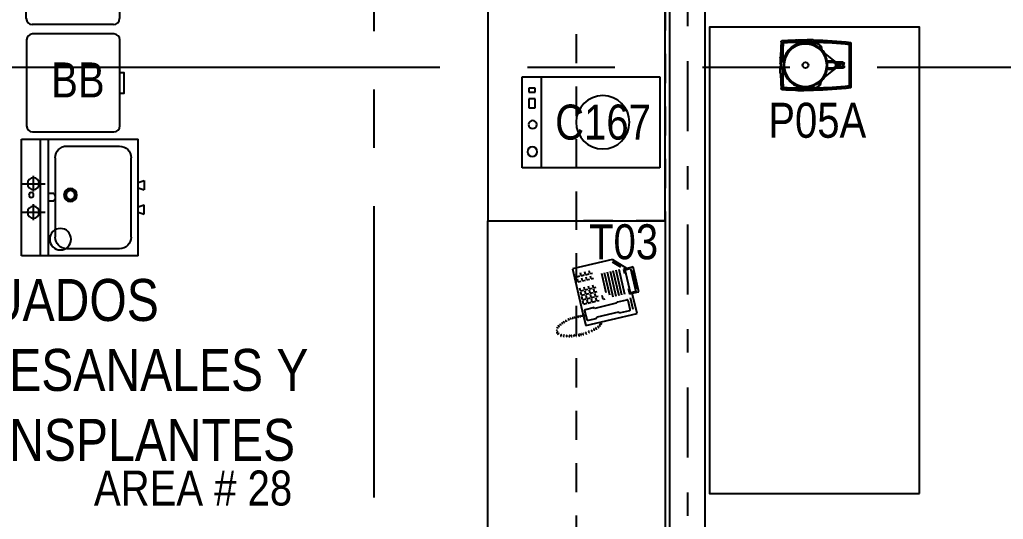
# Model space of a CAD drawing. Extents: x -28 to 149, y -33 to 76.
# Drawn here: x 18.482 to 22.7, y 21.569 to 23.712 of the extents above; entities that cross this region are included whole.
import ezdxf

# ---------------------------------------------------------------- set-up
doc = ezdxf.new("R2010")
doc.units = 0
for name, pattern in [('CENTER', [2, 1.25, -0.25, 0.25, -0.25]), ('DASHDOT', [1, 0.5, -0.25, 0, -0.25]), ('DASHDOT2', [12.7, 6.35, -3.175, 0, -3.175]), ('HIDDEN2', [0.1875, 0.125, -0.0625]), ('PHANTOM2', [1.25, 0.625, -0.125, 0.125, -0.125, 0.125, -0.125])]:
    doc.linetypes.add(name, pattern=pattern)
for name, color, linetype in [('arq-ejes', 1, 'DASHDOT2'), ('arq-ejes-principales', 1, 'CENTER'), ('arq-equipamiento', 1, 'Continuous'), ('arq-hatch', 252, 'Continuous'), ('arq-indicacion de corte', 5, 'PHANTOM2'), ('arq-mobiliario', 1, 'Continuous'), ('arq-paredes-liv', 3, 'Continuous'), ('arq-san', 1, 'Continuous'), ('arq-telecomunicaciones', 250, 'Continuous'), ('arq-text-area', 3, 'Continuous'), ('arq-text-codigo', 1, 'Continuous'), ('arq-text-equipamiento', 2, 'Continuous'), ('arq-text-telecomunicaciones', 2, 'Continuous')]:
    doc.layers.add(name, color=color, linetype=linetype)
doc.styles.add('dape 2', font='ARIALN.TTF', dxfattribs={"height": 2.5})

# ---------------------------------------------------------------- blocks, each defined once
blk = doc.blocks.new('P05A')
for p, q in [((-0.0331, 0.108), (-0.007, 0.108)), ((0.0331, 0.108), (0.007, 0.108)), ((0.039, 0.0971), (0.0274, 0.094)), ((0.0335, 0.0851), (0.0405, 0.0973)), ((0.0368, 0.0838), (0.0439, 0.0961)), ((0.1885, 0.0874), (0.1887, 0.0894)), ((0.1885, -0.0874), (0.1885, 0.0874)), ((0.1905, 0.0874), (0.1885, 0.0874)), ((0.1905, -0.0874), (0.1905, 0.0874)), ((0.1954, 0.0953), (0.1954, -0.0953)), ((0.0581, 0.0706), (0.0653, 0.0831)), ((0.0608, 0.0683), (0.0679, 0.0806)), ((0.0676, 0.081), (0.0679, 0.0805)), ((0.0724, 0.0649), (0.0685, 0.0793)), ((0.1287, 0.0146), (0.084, 0.0495)), ((-0.108, 0.0331), (-0.108, 0.007)), ((-0.1056, 0.0379), (-0.1056, 0.0381)), ((-0.1056, 0.0371), (-0.1056, 0.0371)), ((-0.1056, 0.0371), (-0.1056, 0.0351)), ((-0.1056, 0.0371), (-0.1056, 0.0351)), ((-0.0902, 0.015), (-0.1046, 0.015)), ((-0.0896, 0.0185), (-0.1038, 0.0185)), ((-0.0997, 0.0401), (-0.1036, 0.0401)), ((-0.0932, 0.0294), (-0.1029, 0.0197)), ((0.1221, 0.0175), (0.0933, 0.0175)), ((0.1611, 0.0125), (0.1309, 0.0125)), ((0.1385, -0.0125), (0.1385, 0.0125)), ((0.148, 0.0075), (0.148, -0.0079)), ((0.148, -0.0078), (0.148, 0.0073)), ((0.1526, 0.011), (0.1518, 0.011)), ((0.1561, 0.008), (0.1561, 0.0075)), ((0.1657, 0.003), (0.1565, 0.003)), ((-0.108, -0.0331), (-0.108, -0.007)), ((-0.1056, -0.0351), (-0.1056, -0.0371)), ((-0.1056, -0.0351), (-0.1056, -0.0371)), ((-0.1056, -0.0371), (-0.1056, -0.0371)), ((-0.1056, -0.0382), (-0.1056, -0.038)), ((-0.0909, -0.01), (-0.1052, -0.01)), ((-0.0905, -0.0135), (-0.1045, -0.0135)), ((-0.1036, -0.0148), (-0.0951, -0.0233)), ((-0.1036, -0.0401), (-0.0998, -0.0401)), ((0.084, -0.0495), (0.1287, -0.0146)), ((0.0933, -0.0175), (0.1221, -0.0175)), ((0.1611, -0.0125), (0.1309, -0.0125)), ((0.1565, -0.003), (0.1657, -0.003)), ((0.0541, -0.0737), (0.0613, -0.0861)), ((0.0641, -0.084), (0.057, -0.0716)), ((0.0641, -0.084), (0.0681, -0.0694)), ((-0.1042, -0.1005), (-0.0974, -0.0936)), ((-0.1005, -0.1042), (-0.0936, -0.0974)), ((-0.0331, -0.108), (-0.007, -0.108)), ((0.0331, -0.108), (0.007, -0.108)), ((0.0211, -0.0954), (0.0344, -0.099)), ((0.0358, -0.0991), (0.0287, -0.0869)), ((0.0393, -0.0981), (0.0321, -0.0857)), ((0.1885, -0.0874), (0.1905, -0.0874)), ((0.1887, -0.0894), (0.1885, -0.0874))]:
    blk.add_line(p, q)
for points in [[(-0.1042, 0.1005), (-0.104, 0.1016), (-0.1035, 0.1026), (-0.1026, 0.1035), (-0.1016, 0.104), (-0.1005, 0.1042)], [(-0.0974, 0.0936), (-0.0971, 0.0947), (-0.0966, 0.0958), (-0.0958, 0.0966), (-0.0947, 0.0971), (-0.0936, 0.0974)], [(-0.0954, 0.0935), (-0.0953, 0.0941), (-0.095, 0.0946), (-0.0946, 0.095), (-0.0941, 0.0953), (-0.0935, 0.0954)], [(-0.0348, 0.1069), (-0.0345, 0.1074), (-0.034, 0.1077), (-0.0336, 0.1079), (-0.0331, 0.108)], [(-0.007, 0.108), (-0.0065, 0.1079), (-0.006, 0.1077), (-0.0056, 0.1074), (-0.0055, 0.1072)], [(0.0054, 0.1072), (0.006, 0.1077), (0.0065, 0.1079), (0.007, 0.108)], [(0.0331, 0.108), (0.0336, 0.1079), (0.034, 0.1077), (0.0345, 0.1074), (0.0348, 0.1069), (0.0348, 0.1069)], [(0.1887, 0.0894), (0.1888, 0.0893), (0.189, 0.0891), (0.1893, 0.0888), (0.1896, 0.0884), (0.1899, 0.088), (0.1902, 0.0877), (0.1904, 0.0875), (0.1905, 0.0874)], [(0.1887, 0.0894), (0.1891, 0.0894), (0.1894, 0.0894), (0.1896, 0.0893), (0.1898, 0.0893), (0.1899, 0.0894)], [(0.1947, 0.096), (0.1931, 0.0938), (0.1915, 0.0916), (0.1899, 0.0894)], [(0.1899, 0.0894), (0.19, 0.0893), (0.1901, 0.0893), (0.1903, 0.0892), (0.1904, 0.0891), (0.1904, 0.089), (0.1905, 0.0889), (0.1905, 0.0887), (0.1905, 0.0886)], [(0.1954, 0.0953), (0.1938, 0.0931), (0.1922, 0.0908), (0.1905, 0.0886)], [(0.1905, 0.0874), (0.1905, 0.0878), (0.1905, 0.0881), (0.1905, 0.0883), (0.1905, 0.0885), (0.1905, 0.0886)], [(0.1954, 0.0953), (0.1953, 0.0956), (0.1952, 0.0958), (0.195, 0.096), (0.1947, 0.096)], [(0.0668, 0.0818), (0.0672, 0.0814), (0.0676, 0.081)], [(-0.108, 0.0331), (-0.1079, 0.0336), (-0.1077, 0.034), (-0.1074, 0.0345), (-0.1069, 0.0348), (-0.1064, 0.035), (-0.1058, 0.0351)], [(-0.1058, 0.005), (-0.1064, 0.0051), (-0.1069, 0.0053), (-0.1074, 0.0056), (-0.1077, 0.006), (-0.1079, 0.0065), (-0.108, 0.007)], [(-0.1056, 0.0381), (-0.1055, 0.0386), (-0.1053, 0.0391), (-0.105, 0.0395), (-0.1046, 0.0398), (-0.1041, 0.04), (-0.1036, 0.0401)], [(-0.1056, 0.0381), (-0.1056, 0.0382), (-0.1055, 0.0384), (-0.1055, 0.0385), (-0.1055, 0.0387), (-0.1054, 0.0388), (-0.1053, 0.039), (-0.1051, 0.0393), (-0.105, 0.0395), (-0.1047, 0.0397), (-0.1044, 0.0399), (-0.104, 0.04), (-0.1036, 0.0401)], [(-0.1056, 0.0381), (-0.1056, 0.038), (-0.1056, 0.038), (-0.1056, 0.0379), (-0.1056, 0.0377), (-0.1056, 0.0375), (-0.1056, 0.0373), (-0.1056, 0.0371)], [(-0.1056, 0.0371), (-0.1056, 0.0374), (-0.1056, 0.0377), (-0.1056, 0.0379)], [(0.0941, 0.013), (0.0999, 0.013), (0.1051, 0.0129), (0.1098, 0.0128), (0.1139, 0.0126), (0.1177, 0.0123), (0.1213, 0.012)], [(0.1213, 0.012), (0.1216, 0.012), (0.1219, 0.0119), (0.1222, 0.0119), (0.1225, 0.0118), (0.1228, 0.0117), (0.1231, 0.0115), (0.1234, 0.0114), (0.1236, 0.0113), (0.1239, 0.0111), (0.1242, 0.0109), (0.1244, 0.0108), (0.1246, 0.0106), (0.1248, 0.0104)], [(0.1248, 0.0104), (0.1252, 0.01), (0.1256, 0.0095), (0.1259, 0.0091), (0.1262, 0.0087), (0.1265, 0.0082), (0.1268, 0.0077), (0.1271, 0.0072), (0.1273, 0.0068), (0.1275, 0.0063), (0.1277, 0.0058), (0.1279, 0.0053)], [(0.1279, 0.0053), (0.128, 0.0048), (0.1281, 0.0043), (0.1282, 0.0038), (0.1283, 0.0033), (0.1284, 0.0028), (0.1285, 0.0023), (0.1285, 0.0019), (0.1285, 0.0014), (0.1286, 0.0009), (0.1286, 0.0005), (0.1286, 0), (0.1286, -0.0005), (0.1286, -0.0009), (0.1285, -0.0014), (0.1285, -0.0019), (0.1285, -0.0023), (0.1284, -0.0028), (0.1283, -0.0033), (0.1282, -0.0038), (0.1281, -0.0043), (0.128, -0.0048), (0.1279, -0.0053)], [(0.148, 0.0072), (0.148, 0.0079), (0.1482, 0.0086), (0.1485, 0.0093), (0.149, 0.0098), (0.1494, 0.0102)], [(0.1494, 0.0102), (0.1502, 0.0107), (0.1509, 0.0109), (0.1518, 0.011)], [(0.1526, 0.011), (0.1534, 0.0109), (0.1542, 0.0106), (0.1549, 0.0101), (0.1555, 0.0095), (0.1559, 0.0088), (0.1561, 0.008)], [(0.1565, 0.003), (0.1564, 0.0032), (0.1564, 0.0036), (0.1563, 0.0043), (0.1562, 0.0053), (0.1562, 0.0064), (0.1561, 0.0075)], [(0.1611, 0.0125), (0.1622, 0.0124), (0.1632, 0.0121), (0.1641, 0.0115), (0.1648, 0.0108), (0.1654, 0.01), (0.1658, 0.009), (0.166, 0.008)], [(0.1657, 0.003), (0.1658, 0.0032), (0.1659, 0.0036), (0.1659, 0.0043), (0.166, 0.0052), (0.166, 0.0063), (0.1661, 0.0075)], [(-0.108, -0.007), (-0.1079, -0.0065), (-0.1077, -0.006), (-0.1074, -0.0056), (-0.1069, -0.0053), (-0.1064, -0.0051), (-0.1058, -0.005)], [(-0.1058, -0.0351), (-0.1064, -0.035), (-0.1069, -0.0348), (-0.1074, -0.0345), (-0.1077, -0.034), (-0.1079, -0.0336), (-0.108, -0.0331)], [(-0.1056, -0.038), (-0.1056, -0.0377), (-0.1056, -0.0374), (-0.1056, -0.0371)], [(-0.1036, -0.0401), (-0.1041, -0.04), (-0.1045, -0.0399), (-0.1048, -0.0396), (-0.1051, -0.0394), (-0.1053, -0.0391), (-0.1054, -0.0388), (-0.1055, -0.0386), (-0.1055, -0.0384), (-0.1056, -0.0382)], [(0.1213, -0.012), (0.1177, -0.0123), (0.1139, -0.0126), (0.1098, -0.0128), (0.1051, -0.0129), (0.0999, -0.013), (0.0941, -0.013)], [(0.1248, -0.0104), (0.1246, -0.0106), (0.1244, -0.0108), (0.1242, -0.0109), (0.1239, -0.0111), (0.1236, -0.0113), (0.1234, -0.0114), (0.1231, -0.0115), (0.1228, -0.0117), (0.1225, -0.0118), (0.1222, -0.0119), (0.1219, -0.0119), (0.1216, -0.012), (0.1213, -0.012)], [(0.1279, -0.0053), (0.1277, -0.0058), (0.1275, -0.0063), (0.1273, -0.0068), (0.1271, -0.0072), (0.1268, -0.0077), (0.1265, -0.0082), (0.1262, -0.0087), (0.1259, -0.0091), (0.1256, -0.0095), (0.1252, -0.01), (0.1248, -0.0104)], [(0.148, -0.0077), (0.148, -0.0083), (0.1482, -0.009), (0.1485, -0.0096), (0.149, -0.0101), (0.1494, -0.0105)], [(0.1513, -0.011), (0.1506, -0.011), (0.15, -0.0108), (0.1494, -0.0105)], [(0.1561, -0.008), (0.1559, -0.0088), (0.1555, -0.0095), (0.1549, -0.0101), (0.1542, -0.0106), (0.1534, -0.0109), (0.1526, -0.011)], [(0.1565, -0.003), (0.1564, -0.0032), (0.1564, -0.0036), (0.1563, -0.0043), (0.1562, -0.0053), (0.1562, -0.0064), (0.1561, -0.0075)], [(0.166, -0.008), (0.1658, -0.009), (0.1654, -0.01), (0.1648, -0.0108), (0.1641, -0.0115), (0.1632, -0.0121), (0.1622, -0.0124), (0.1611, -0.0125)], [(0.1657, -0.003), (0.1658, -0.0032), (0.1659, -0.0036), (0.1659, -0.0043), (0.166, -0.0052), (0.166, -0.0063), (0.1661, -0.0075)], [(-0.1005, -0.1042), (-0.1016, -0.104), (-0.1026, -0.1035), (-0.1035, -0.1026), (-0.104, -0.1016), (-0.1042, -0.1005)], [(-0.0936, -0.0974), (-0.0947, -0.0971), (-0.0958, -0.0966), (-0.0966, -0.0958), (-0.0971, -0.0947), (-0.0974, -0.0936)], [(-0.0935, -0.0954), (-0.0941, -0.0953), (-0.0946, -0.095), (-0.095, -0.0946), (-0.0953, -0.0941), (-0.0954, -0.0935)], [(-0.0331, -0.108), (-0.0336, -0.1079), (-0.034, -0.1077), (-0.0345, -0.1074), (-0.0348, -0.1069), (-0.0348, -0.1069)], [(-0.0055, -0.1072), (-0.0056, -0.1074), (-0.006, -0.1077), (-0.0065, -0.1079), (-0.007, -0.108)], [(0.007, -0.108), (0.0065, -0.1079), (0.006, -0.1077), (0.0056, -0.1074), (0.0055, -0.1072)], [(0.0348, -0.1069), (0.0348, -0.1069), (0.0345, -0.1074), (0.034, -0.1077), (0.0336, -0.1079), (0.0331, -0.108)], [(0.1905, -0.0874), (0.1904, -0.0875), (0.1902, -0.0877), (0.1899, -0.088), (0.1896, -0.0884), (0.1893, -0.0888), (0.189, -0.0891), (0.1888, -0.0893), (0.1887, -0.0894)], [(0.1887, -0.0894), (0.1891, -0.0894), (0.1894, -0.0894), (0.1896, -0.0893), (0.1898, -0.0893), (0.1899, -0.0894)], [(0.1905, -0.0886), (0.1905, -0.0887), (0.1905, -0.0889), (0.1904, -0.089), (0.1904, -0.0891), (0.1903, -0.0892), (0.1901, -0.0893), (0.19, -0.0893), (0.1899, -0.0894)], [(0.1899, -0.0894), (0.1915, -0.0916), (0.1931, -0.0938), (0.1947, -0.096)], [(0.1905, -0.0874), (0.1905, -0.0878), (0.1905, -0.0881), (0.1905, -0.0883), (0.1905, -0.0885), (0.1905, -0.0886)], [(0.1905, -0.0886), (0.1922, -0.0908), (0.1938, -0.0931), (0.1954, -0.0953)], [(0.1954, -0.0953), (0.1953, -0.0956), (0.1952, -0.0958), (0.195, -0.096), (0.1947, -0.096)]]:
    blk.add_lwpolyline(points)
blk.add_circle((0, 0), 0.0125)
for centre, radius, start, end in [((1.5961, 0), 1.7033, 176.618, 178.8267), ((0, -1.5961), 1.7033, 91.1725, 93.382), ((1.5961, 0), 1.6961, 176.8365, 179.2241), ((1.5961, 0), 1.6941, 176.8365, 179.1546), ((0, -1.5961), 1.6961, 83.6112, 93.1635), ((0, -1.5961), 1.6941, 88.6307, 93.1635), ((0, 0), 0.095, 68.1882, 168.7451), ((0, 0), 0.0972, 75.223, 161.1937), ((0, 0), 0.0912, 11.0265, 348.9735), ((0, -1.5961), 1.7033, 89.8179, 90.185), ((0.0261, 0.0988), 0.00501, 255.223, 285), ((0, -1.5961), 1.7033, 83.4358, 88.829), ((0, 0), 0.095, 50.8947, 66.056), ((0.0403, 0.0923), 0.00501, 66.3905, 105), ((0, -1.5961), 1.6941, 83.6112, 88.6286), ((0, 0), 0.1057, 50.7869, 66.3905), ((0, 0), 0.095, 10.6393, 48.7451), ((0.0637, 0.078), 0.00501, 15, 50.7869), ((-0.035, -0.0286), 0.1424, 33.3012, 41.0535), ((1.5961, 0), 1.7033, 179.8168, 180.1832), ((0, 0), 0.1057, 170.7869, 186.3905), ((-0.0994, 0.0161), 0.00501, 135, 170.7869), ((0, 0), 0.095, 170.8947, 186.056), ((-0.0967, 0.0329), 0.00501, 315, 341.1937), ((0, 0), 0.0912, 348.9735, 11.0265), ((0, 0), 0.095, 352.117, 7.883), ((0.1221, 0.007), 0.0105, 69.4278, 90), ((0.1172, 0), 0.0185, 304.5603, 55.4397), ((1.5961, 0), 1.7033, 181.1733, 183.382), ((-0.1001, -0.0112), 0.00501, 186.3905, 225), ((1.5961, 0), 1.6961, 180.6306, 183.1635), ((1.5961, 0), 1.6941, 180.7, 183.1635), ((-0.0986, -0.0268), 0.00501, 15.223, 45), ((0, 0), 0.095, 188.1882, 288.7451), ((0, 0), 0.0972, 195.223, 281.1937), ((0, 0), 0.095, 308.1882, 349.3607), ((0.1221, -0.007), 0.0105, 270, 290.5722), ((0, 0), 0.095, 290.8947, 306.056), ((0, 0), 0.1057, 290.7869, 307.3518), ((-0.0164, 0.0148), 0.1192, 315.0947, 327.3526), ((0, 1.5961), 1.7033, 266.618, 268.829), ((0, 1.5961), 1.6961, 266.8365, 276.3888), ((0, 1.5961), 1.6941, 266.8365, 270.9843), ((0, 1.5961), 1.7033, 269.815, 270.185), ((0.0198, -0.1003), 0.00501, 75, 101.1937), ((0.0357, -0.0941), 0.00501, 255, 290.7869), ((0, 1.5961), 1.7033, 271.171, 276.5642), ((0, 1.5961), 1.6941, 271.3876, 276.3888)]:
    blk.add_arc(centre, radius, start, end)
blk = doc.blocks.new('C167')
at = {"linetype": 'ByBlock'}
for p, q in [((0.39, 0.59), (0, 0.59)), ((0, 0.59), (0, 0)), ((0.049, 0.5618), (0.0665, 0.5618)), ((0.049, 0.5339), (0.049, 0.5618)), ((0.0665, 0.5618), (0.0665, 0.5339)), ((0.0944, 0.5618), (0.1328, 0.5618)), ((0.0944, 0.5351), (0.0944, 0.5618)), ((0.1328, 0.5618), (0.1328, 0.5351)), ((0.39, 0), (0.39, 0.59)), ((0, 0.5083), (0.39, 0.5083)), ((0.0665, 0.5339), (0.049, 0.5339)), ((0.1328, 0.5351), (0.0944, 0.5351)), ((0, 0), (0.39, 0))]:
    blk.add_line(p, q, dxfattribs=at)
for centre, radius in [((0.2049, 0.5455), 0.0174), ((0.3212, 0.5467), 0.0209), ((0.195, 0.2447), 0.1143)]:
    blk.add_circle(centre, radius, dxfattribs=at)
blk = doc.blocks.new('BR')
for p, q in [((-0.21, -0.3742), (-0.21, -0.0258)), ((-0.1842, 0), (0.1842, 0)), ((0.21, -0.0258), (0.21, -0.3742)), ((0.1842, -0.4), (-0.1842, -0.4)), ((-0.0452, -0.4), (-0.0452, -0.4171)), ((0.0452, -0.4), (-0.0452, -0.4)), ((-0.0452, -0.4171), (0.0452, -0.4171)), ((0.0452, -0.4171), (0.0452, -0.4))]:
    blk.add_line(p, q)
for centre, start, end in [((-0.1842, -0.0258), 90, 180), ((0.1842, -0.0258), 0, 90), ((-0.1842, -0.3742), 180, 270), ((0.1842, -0.3742), 270, 0)]:
    blk.add_arc(centre, 0.0258, start, end)
blk = doc.blocks.new('BB')
for points in [[(0.1842, 0), (-0.1842, 0)], [(-0.21, -0.0258), (-0.21, -0.3742)], [(0.21, -0.3742), (0.21, -0.0258)], [(-0.1842, -0.4), (0.1842, -0.4)]]:
    blk.add_lwpolyline(points)
blk.add_lwpolyline([(0.0452, -0.4), (0.0452, -0.4171), (-0.0452, -0.4171), (-0.0452, -0.4)], close=True)
for centre, start, end in [((0.1842, -0.0258), 0, 90), ((-0.1842, -0.0258), 90, 180), ((-0.1842, -0.3742), 180, 270), ((0.1842, -0.3742), 270, 0)]:
    blk.add_arc(centre, 0.0258, start, end)
blk = doc.blocks.new('LAV.')
for p, q in [((0.1656, 0.5), (0.1569, 0.5254)), ((0.1569, 0.5254), (0.1975, 0.5254)), ((0.1889, 0.5), (0.1975, 0.5254)), ((0.302, 0.5254), (0.2613, 0.5254)), ((0.27, 0.5), (0.2613, 0.5254)), ((0.2933, 0.5), (0.302, 0.5254)), ((-0.0206, 0.5), (0.4794, 0.5)), ((-0.0206, 0.5), (-0.0206, 0)), ((0.0594, 0.47), (0.3994, 0.47)), ((0.4794, 0), (0.4794, 0.5)), ((0.0094, 0.42), (0.0094, 0.1943)), ((0.4494, 0.1943), (0.4494, 0.42)), ((0.3994, 0.1443), (0.0594, 0.1443)), ((0.2128, 0.1381), (0.2128, 0.1143)), ((0.2461, 0.1381), (0.2461, 0.1143)), ((0.4794, 0.1143), (-0.0206, 0.1143)), ((0.0374, 0.1224), (0.0374, 0.1143)), ((0.0628, 0.1224), (0.0628, 0.1143)), ((0.1658, 0), (0.1658, 0.1016)), ((0.2883, 0), (0.2883, 0.1016)), ((-0.0206, 0.081), (0.4794, 0.081)), ((0.1318, 0.0508), (0.1998, 0.0508)), ((0.2544, 0.0508), (0.3223, 0.0508)), ((-0.0206, 0), (0.4794, 0))]:
    blk.add_line(p, q)
for centre, radius in [((0.0501, 0.1667), 0.046), ((0.2397, 0.2097), 0.028), ((0.1658, 0.0508), 0.0254), ((0.2397, 0.0416), 0.0102), ((0.2883, 0.0508), 0.0254)]:
    blk.add_circle(centre, radius)
at = {"color": 251}
for radius in [0.0254, 0.0188]:
    blk.add_circle((0.2397, 0.2097), radius, dxfattribs=at)
for centre, radius, start, end in [((0.0594, 0.42), 0.05, 90, 180), ((0.3994, 0.42), 0.05, 0, 90), ((0.0594, 0.1943), 0.05, 180, 270), ((0.3994, 0.1943), 0.05, 270, 0), ((0.2294, 0.1195), 0.025, 48.2195, 131.7805)]:
    blk.add_arc(centre, radius, start, end)
blk = doc.blocks.new('Telefono')
for p, q in [((0.0392, 0.2259), (-0.0002, 0.2259)), ((-0.0002, 0.2259), (0, 0)), ((0.2498, 0.226), (0.0454, 0.2259)), ((0.0916, 0.214), (0.1056, 0.214)), ((0.0916, 0.214), (0.0916, 0.2)), ((0.1108, 0.214), (0.1248, 0.214)), ((0.1108, 0.214), (0.1108, 0.2)), ((0.1301, 0.214), (0.1441, 0.214)), ((0.1301, 0.214), (0.1301, 0.2)), ((0.1493, 0.214), (0.1615, 0.214)), ((0.1493, 0.214), (0.1493, 0.2)), ((0.1895, 0.2154), (0.1895, 0.2014)), ((0.1895, 0.2154), (0.2017, 0.2154)), ((0.2124, 0.2158), (0.2246, 0.2158)), ((0.2124, 0.2158), (0.2124, 0.2018)), ((0.25, 0.0502), (0.2498, 0.226)), ((0.0234, 0.1698), (0.0186, 0.1771)), ((0.0235, 0.0758), (0.0234, 0.1698)), ((0.0626, 0.1707), (0.0674, 0.1779)), ((0.0627, 0.0767), (0.0626, 0.1707)), ((0.0916, 0.1947), (0.1056, 0.1947)), ((0.0916, 0.1947), (0.0916, 0.1807)), ((0.0916, 0.1755), (0.1056, 0.1755)), ((0.0916, 0.1755), (0.0916, 0.1615)), ((0.1108, 0.1947), (0.1248, 0.1948)), ((0.1108, 0.1947), (0.1108, 0.1807)), ((0.1108, 0.1755), (0.1248, 0.1755)), ((0.1108, 0.1755), (0.1109, 0.1615)), ((0.1301, 0.1948), (0.1441, 0.1948)), ((0.1301, 0.1948), (0.1301, 0.1808)), ((0.1301, 0.1755), (0.1441, 0.1755)), ((0.1301, 0.1755), (0.1301, 0.1615)), ((0.1493, 0.1948), (0.1615, 0.1948)), ((0.1493, 0.1948), (0.1493, 0.1808)), ((0.1493, 0.1755), (0.1616, 0.1755)), ((0.1493, 0.1755), (0.1494, 0.1615)), ((0.1895, 0.1962), (0.1896, 0.1822)), ((0.1895, 0.1962), (0.2018, 0.1962)), ((0.1896, 0.1769), (0.1896, 0.1629)), ((0.1896, 0.1769), (0.2018, 0.1769)), ((0.2124, 0.1965), (0.2246, 0.1966)), ((0.2124, 0.1965), (0.2124, 0.1825)), ((0.2124, 0.1773), (0.2247, 0.1773)), ((0.2124, 0.1773), (0.2125, 0.1633)), ((0.0916, 0.1562), (0.1056, 0.1562)), ((0.0916, 0.1562), (0.0916, 0.1452)), ((0.0916, 0.1281), (0.1094, 0.1282)), ((0.0916, 0.1205), (0.0916, 0.1281)), ((0.1109, 0.1562), (0.1249, 0.1563)), ((0.1109, 0.1562), (0.1109, 0.1452)), ((0.1301, 0.1563), (0.1441, 0.1563)), ((0.1301, 0.1563), (0.1301, 0.1453)), ((0.1494, 0.1563), (0.1616, 0.1563)), ((0.1494, 0.1563), (0.1494, 0.1453)), ((0.1896, 0.1577), (0.1896, 0.1467)), ((0.1896, 0.1577), (0.2018, 0.1577)), ((0.2125, 0.158), (0.2247, 0.1581)), ((0.2125, 0.158), (0.2125, 0.1471)), ((0.1037, 0.0958), (0.2011, 0.0959)), ((0.1164, 0.1085), (0.2011, 0.1086)), ((0.0235, 0.0758), (0.0187, 0.0686)), ((0.0187, 0.0292), (0.0187, 0.0686)), ((0.0627, 0.0767), (0.0675, 0.0694)), ((0.0675, 0.0694), (0.0673, 0.0292)), ((0.0916, 0.0831), (0.2011, 0.0832)), ((0.0916, 0.0704), (0.2011, 0.0705)), ((0.0916, 0.0577), (0.2011, 0.0578)), ((0.0916, 0.045), (0.2011, 0.0451)), ((0.25, 0.0502), (0.1999, 0.0001)), ((0.2402, 0.0531), (0.2105, 0.0235)), ((0, 0), (0.0891, 0.0001)), ((0.02, 0.0127), (0.0716, 0.0127)), ((0.0234, 0.0246), (0.0626, 0.0245)), ((0.0891, 0.0128), (0.0892, -0.0203)), ((0.1124, 0.0128), (0.0891, 0.0128)), ((0.0916, 0.0323), (0.2011, 0.0324)), ((0.0932, -0.0163), (0.0932, 0.0076)), ((0.0932, 0.0076), (0.1937, 0.0076)), ((0.1984, 0.0128), (0.1791, 0.0128)), ((0.1937, 0.0076), (0.1937, -0.0162)), ((0.1984, -0.0202), (0.1984, 0.0128)), ((0.1984, 0.0001), (0.1999, 0.0001)), ((0.0892, -0.0203), (0.0892, -0.0293)), ((0.0892, -0.0293), (0.1984, -0.0292)), ((0.1937, -0.0162), (0.0932, -0.0163)), ((0.186, -0.0202), (0.1034, -0.0202)), ((0.1984, -0.0292), (0.1984, -0.0202))]:
    blk.add_line(p, q)
blk.add_lwpolyline([(0.0186, 0.1771), (0.0186, 0.2102, -0.414214), (0.0232, 0.2149), (0.0627, 0.2157, -0.414214), (0.0674, 0.2111), (0.0674, 0.1779)], format="xyb")
for centre, radius, start, end in [((-0.0186, 0.3372), 0.00305, 310.9126, 149.9851), ((-0.0107, 0.3475), 0.00311, 308.7742, 113.7777), ((-0.0034, 0.3511), 0.0031, 286.0205, 116.5904), ((0.005, 0.3517), 0.00312, 274.7045, 63.9336), ((0.0147, 0.3482), 0.00321, 255.4682, 46.1885), ((0.0218, 0.3412), 0.00324, 222.3269, 27.4665), ((-0.0302, 0.2936), 0.00313, 355.3856, 175.905), ((-0.0289, 0.3021), 0.00312, 333.7218, 147.9969), ((-0.026, 0.3137), 0.00309, 339.8383, 167.1506), ((-0.0221, 0.3256), 0.00311, 315.2417, 170.3617), ((0.0254, 0.3333), 0.00333, 251.2259, 23.7976), ((0.0304, 0.3238), 0.0031, 226.1971, 28.9852), ((0.0336, 0.315), 0.00307, 213.7896, 28.7863), ((0.0365, 0.3054), 0.00312, 224.0211, 26.2924), ((-0.0333, 0.2613), 0.0033, 345.8277, 194.2538), ((-0.0333, 0.2522), 0.00329, 341.4985, 174.4111), ((-0.033, 0.2733), 0.00339, 326.7238, 148.1541), ((-0.0325, 0.2825), 0.00377, 336.8259, 130.9782), ((0.0401, 0.2934), 0.00302, 200.4097, 23.2488), ((0.0412, 0.2851), 0.00347, 234.0918, 7.2566), ((0.0428, 0.2758), 0.00309, 212.5379, 355.5977), ((0.0437, 0.2686), 0.0035, 216.3932, 338.867), ((0.0445, 0.2604), 0.0036, 208.9177, 319.3592), ((-0.0334, 0.2433), 0.00284, 357.4609, 201.5326), ((-0.0318, 0.2306), 0.00323, 4.3264, 192.0043), ((-0.0298, 0.2168), 0.00318, 2.8833, 184.8231), ((0.0411, 0.2181), 0.0029, 171.7628, 339.3969), ((0.0424, 0.2262), 0.00327, 185.5378, 331.292), ((0.0434, 0.234), 0.0032, 200.3652, 336.2477), ((0.044, 0.2424), 0.00308, 173.4388, 339.407), ((0.0448, 0.2526), 0.00388, 205.6042, 316.1633), ((-0.0275, 0.2044), 0.00295, 14.6001, 194.5313), ((-0.0245, 0.1933), 0.00311, 15.3174, 209.0716), ((-0.0212, 0.1831), 0.00337, 24.0992, 212.3081), ((-0.0181, 0.1736), 0.00299, 31.0454, 213.0105), ((-0.0128, 0.1651), 0.00329, 24.4237, 197.1774), ((-0.0061, 0.1609), 0.00326, 43.2296, 267.2751), ((0.0234, 0.0292), 0.00464, 180.0407, 270.0407), ((0.0626, 0.0292), 0.00464, 270.0407, 0.0407)]:
    blk.add_arc(centre, radius, start, end)

msp = doc.modelspace()

# ---------------------------------------------------------------- hatches: boundary and pattern name
at = {"layer": 'arq-hatch'}
h = msp.add_hatch(dxfattribs=at)
h.set_pattern_fill('LINE', color=8, scale=0.02, angle=45, style=0)
h.set_pattern_definition([(45, (56.22398, 4.97406), (-0.04490128, 0.04490128), [])])
h.paths.add_polyline_path([(56.306, 6.62), (56.176, 6.67), (56.176, 4.4481), (56.306, 4.4966)])
h.paths.add_polyline_path([(56.3053, 4.0878), (56.176, 4.1375), (56.176, 3.9938), (56.0849, 3.9938), (56.1349, 3.8639), (56.3049, 3.8639)])
h.paths.add_polyline_path([(55.7735, 3.9938), (53.9322, 3.9938), (53.9322, 3.8638), (54.1448, 3.8638), (55.1734, 3.8638), (55.7249, 3.8638)])
h.paths.add_polyline_path([(53.9322, 3.9938), (53.8322, 3.9938), (53.8322, 3.8638), (53.9322, 3.8638)])
h.paths.add_polyline_path([(53.8322, 3.9938), (53.5432, 3.9938), (53.5932, 3.8638), (53.8322, 3.8638)])
h.paths.add_polyline_path([(-0.1776, 4.5303), (-0.3076, 4.4803), (-0.3076, 4.2812), (-0.1776, 4.2812)])
h.paths.add_polyline_path([(-0.1776, 4.2812), (-0.3076, 4.2812), (-0.3076, 4.1562), (-0.1776, 4.1562)])
h.paths.add_polyline_path([(0, 4.0803), (-0.1776, 4.0803), (-0.1776, 4.1562), (-0.3076, 4.1562), (-0.3076, 3.9503), (0, 3.9503)])
h.paths.add_polyline_path([(0.2724, 4.0803), (0, 4.0803), (0, 3.9503), (0.2224, 3.9503)])
h.paths.add_polyline_path([(10.3138, 5.6199), (8.2571, 5.6238), (8.2772, 5.57), (8.7716, 5.57), (9.8002, 5.57), (10.2946, 5.57)])
h.paths.add_polyline_path([(10.3446, 5.7), (8.2287, 5.7), (8.2571, 5.6238), (10.3138, 5.6199)])
h.paths.add_polyline_path([(12.7719, 5.7), (10.656, 5.7), (10.6862, 5.6192), (12.7393, 5.6153)])
h.paths.add_polyline_path([(12.7393, 5.6153), (10.6862, 5.6192), (10.7046, 5.57), (11.199, 5.57), (12.2275, 5.57), (12.2275, 5.5701), (12.7219, 5.5701)])
h.paths.add_polyline_path([(13.1, 5.7), (13.0833, 5.7), (13.1, 5.6552)])
h.paths.add_polyline_path([(56.306, 8.6376), (56.1754, 8.6878), (56.1754, 8.1159), (56.1754, 8.0999), (56.1754, 8.05), (56.306, 8.05)])
h.paths.add_polyline_path([(56.306, 8.05), (56.1754, 8.05), (56.1754, 7.2312), (56, 7.2312), (56.175, 7.2256), (56, 7.22), (56.175, 7.22), (56.175, 6.981), (56.306, 7.03)])
h.paths.add_polyline_path([(49.6461, 35.08), (48.5573, 35.08), (48.5087, 34.95), (49.6461, 34.95)])
h.paths.add_polyline_path([(50.5797, 35.08), (49.6461, 35.08), (49.6461, 34.95), (50.6297, 34.95)])
h.paths.add_polyline_path([(51.0789, 35.08), (50.9883, 35.08), (50.9397, 34.95), (51.0789, 34.95)])
h.paths.add_polyline_path([(51.2289, 35.08), (51.0789, 35.08), (51.0789, 34.95), (51.2289, 34.95)])
h.paths.add_polyline_path([(53.0056, 35.08), (51.2289, 35.08), (51.2289, 34.95), (53.0556, 34.95)])
h.paths.add_polyline_path([(20.5106, 35.08), (20, 35.08), (20, 34.9502), (20.5106, 34.9502)])
h.paths.add_polyline_path([(20, 35.08), (19.482, 35.08), (19.482, 34.9502), (20, 34.9502)])
h.paths.add_polyline_path([(42.086, 35.08), (41.0575, 35.08), (41.0575, 34.95), (42.086, 34.95)])
h.paths.add_polyline_path([(41.0575, 35.08), (40.563, 35.08), (40.513, 34.95), (41.0575, 34.95)])
h.paths.add_polyline_path([(42.5804, 35.08), (42.086, 35.08), (42.086, 34.95), (42.629, 34.95)])
edge = h.paths.add_edge_path()
edge.add_line((34.5796, 35.08), (34.4, 35.08))
edge.add_arc((34.4, 34.98), 0.1, 90, 180)
edge.add_line((34.3, 34.98), (34.3, 34.95))
edge.add_line((34.3, 34.95), (34.6282, 34.95))
edge.add_line((34.6282, 34.95), (34.5796, 35.08))
h.paths.add_polyline_path([(37.0056, 35.08), (34.9882, 35.08), (34.9382, 34.95), (37.0541, 34.95)])
h.paths.add_polyline_path([(39.4373, 35.08), (37.4141, 35.08), (37.3641, 34.95), (39.4858, 34.95)])
h.paths.add_polyline_path([(18.573, 35.0802), (17.3999, 35.0802), (17.3999, 34.9502), (18.6216, 34.9502)])
h.paths.add_polyline_path([(19.482, 35.08), (18.9876, 35.08), (18.9391, 34.9502), (19.482, 34.9502)])
h.paths.add_polyline_path([(20.9731, 35.08), (20.5106, 35.08), (20.5106, 34.9502), (20.9731, 34.9502)])
h.paths.add_polyline_path([(8.5108, 34.95), (8.5594, 35.08), (10.5792, 35.08), (10.6292, 34.95)])
edge = h.paths.add_edge_path()
edge.add_line((10.9417, 34.95), (10.9903, 35.08))
edge.add_line((10.9903, 35.08), (13.0077, 35.08))
edge.add_line((13.0077, 35.08), (13.0327, 35.015))
edge.add_line((13.0327, 35.015), (13.0577, 34.95))
edge.add_line((13.0577, 34.95), (10.9417, 34.95))

# ---------------------------------------------------------------- linework, layer by layer
at = {"layer": 'arq-ejes', "linetype": 'DASHDOT', "ltscale": 0.6}
msp.add_line((21.345, 27.7342), (21.345, 20.3122), dxfattribs=at)
at = {"layer": 'arq-ejes-principales'}
msp.add_line((20, 36.9128), (20, -2.6791), dxfattribs=at)
at = {"layer": 'arq-indicacion de corte', "ltscale": 3}
msp.add_line((-7.8406, 23.5085), (63.8, 23.5085), dxfattribs=at)
at = {"layer": 'arq-mobiliario'}
for p, q in [((20.49, 20.4072), (20.49, 22.8502)), ((20.49, 22.8502), (21.25, 22.8502)), ((21.25, 22.8502), (21.25, 20.4072))]:
    msp.add_line(p, q, dxfattribs=at)
for points in [[(20.49, 24.6902), (20.49, 22.8502), (21.25, 22.8502), (21.25, 24.6902)], [(22.34, 21.68), (22.34, 23.68), (21.44, 23.68), (21.44, 21.68)]]:
    msp.add_lwpolyline(points, close=True, dxfattribs=at)
at = {"layer": 'arq-mobiliario', "linetype": 'HIDDEN2'}
for points in [[(20.87, 22.8502), (20.87, 24.6902), (21.25, 24.6902), (21.25, 22.8502)], [(20.87, 21.0102), (20.87, 22.8502), (21.25, 22.8502), (21.25, 21.0102)]]:
    msp.add_lwpolyline(points, close=True, dxfattribs=at)
at = {"layer": 'arq-paredes-liv'}
for p, q in [((21.42, 27.9938), (21.42, 20.2372)), ((21.27, 20.2372), (21.27, 27.7438))]:
    msp.add_line(p, q, dxfattribs=at)

# ---------------------------------------------------------------- block references
at = {"layer": 'arq-equipamiento', "rotation": 90}
for name, p in [('BR', (18.5103, 23.9011)), ('BB', (18.5117, 23.441))]:
    msp.add_blockref(name, p, dxfattribs=at)
at = {"layer": 'arq-equipamiento'}
msp.add_blockref('P05A', (21.8514, 23.5171), dxfattribs=at)
at = {"layer": 'arq-equipamiento', "xscale": -1, "rotation": 90}
msp.add_blockref('C167', (21.2271, 23.4673), dxfattribs=at)
at = {"layer": 'arq-san', "xscale": -1, "rotation": 270}
msp.add_blockref('LAV.', (18.49, 22.7206), dxfattribs=at)
at = {"layer": 'arq-telecomunicaciones', "rotation": 103.1579239301172}
msp.add_blockref('Telefono', (21.1293, 22.4521), dxfattribs=at)

# ---------------------------------------------------------------- texts
at = {"layer": 'arq-text-area', "insert": (18.0249, 22.6001), "char_height": 0.18, "width": 1.728747, "attachment_point": 1, "style": 'dape 2'}
msp.add_mtext('LICUADOS ARTESANALES Y TRANSPLANTES', dxfattribs=at)
at = {"layer": 'arq-text-codigo', "style": 'dape 2'}
msp.add_text('AREA # 28', height=0.15, dxfattribs=at).set_placement((18.8006, 21.6285))
at = {"layer": 'arq-text-equipamiento', "char_height": 0.15, "attachment_point": 1, "style": 'dape 2'}
for s, insert, width in [('BB', (18.617, 23.5287), 0.29482), ('{\\C256;C167}', (20.7782, 23.348), 1.30113), ('{\\C256;P05A}', (21.692, 23.3559), 1.30113)]:
    msp.add_mtext(s, dxfattribs=dict(at, insert=insert, width=width))
at = {"layer": 'arq-text-telecomunicaciones', "style": 'dape 2'}
msp.add_text('T03', height=0.15, dxfattribs=at).set_placement((20.9236, 22.6846))

doc.saveas('drawing.dxf')
